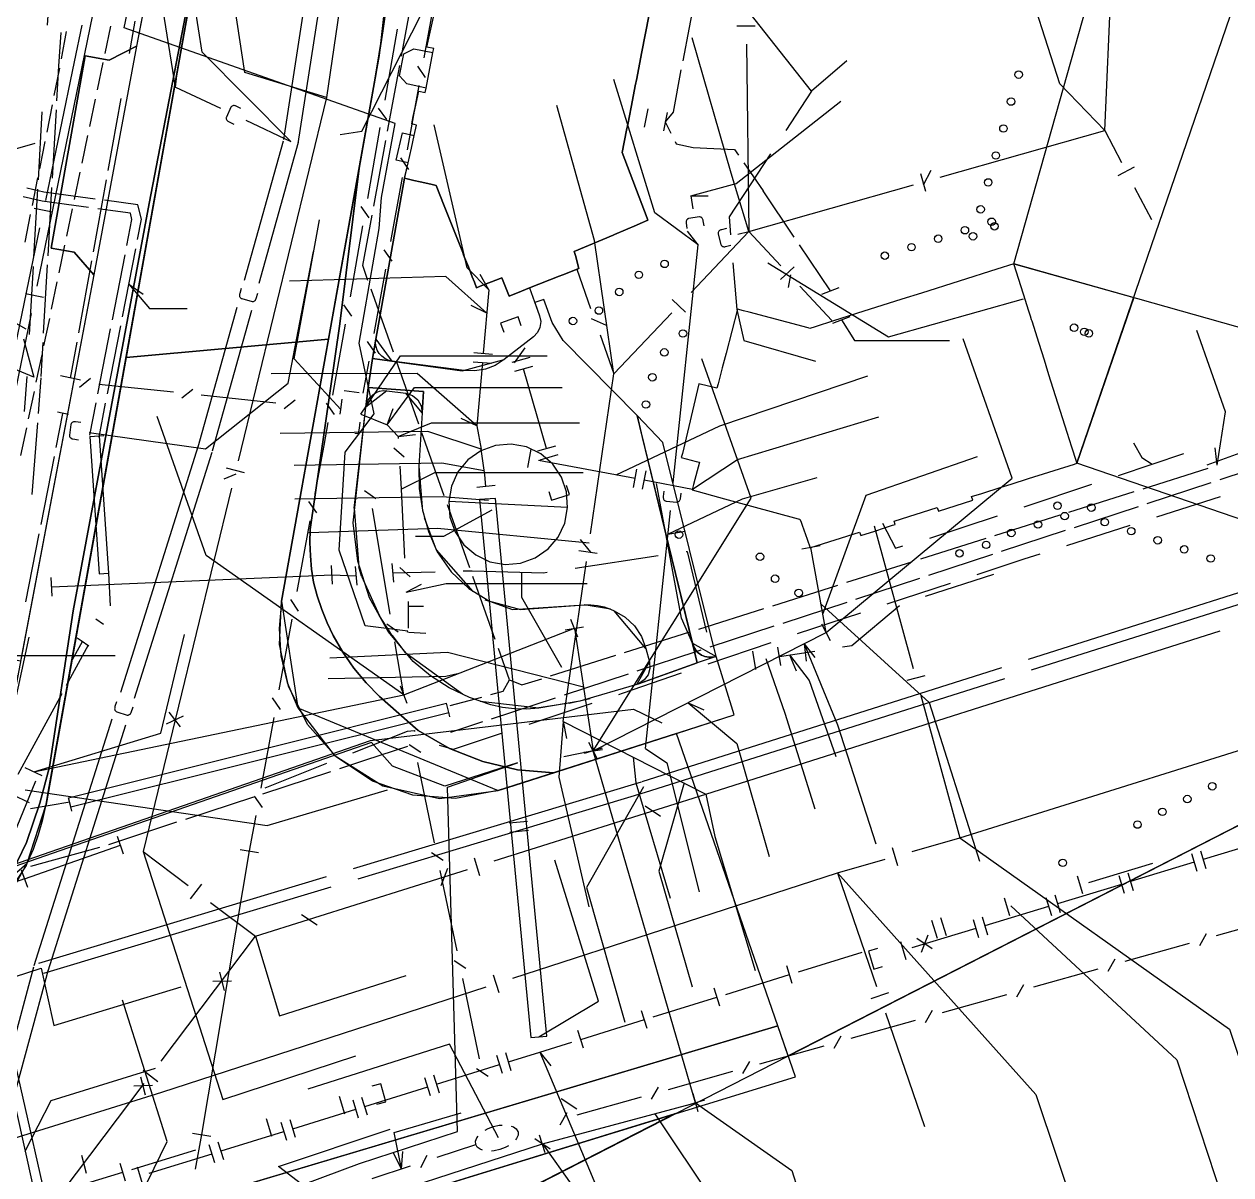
# Model space of a CAD drawing. Header units: metres. Extents: x 3206 to 3701, y 9896 to 11410.
# Drawn here: x 3250.5 to 3315.1, y 10132.9 to 10194.5 of the extents above; entities that cross this region are included whole.
import ezdxf

# ---------------------------------------------------------------- set-up
doc = ezdxf.new("R2010")
doc.units = ezdxf.units.M
for name, color, linetype in [('BUILDING', 7, 'Continuous'), ('CURB', 7, 'Continuous'), ('ELECTR_CABLE', 7, 'Continuous'), ('ELECTR_CABLE_COMM', 7, 'Continuous'), ('GAS', 7, 'Continuous'), ('GRASS', 7, 'Continuous'), ('GROUND', 7, 'Continuous'), ('ROAD', 7, 'Continuous'), ('SEWER', 7, 'Continuous'), ('SIDEWALK_PATH', 7, 'Continuous'), ('WATER_PIPELINE', 7, 'Continuous')]:
    doc.layers.add(name, color=color, linetype=linetype)

# ---------------------------------------------------------------- blocks, each defined once
blk = doc.blocks.new('МОЖЖЕВЕЛЬНИК_СКАЛЬНЫЙ')
blk.add_circle((0, 0), 0.2)

msp = doc.modelspace()

# ---------------------------------------------------------------- linework, layer by layer
at = {"layer": 'BUILDING'}
for points in [[(3306.863, 10171.023), (3327.913, 10232.42), (3347.619, 10225.663), (3326.569, 10164.266)], [(3303.479, 10181.715), (3316.989, 10229.57), (3332.618, 10225.158), (3319.108, 10177.303)], [(3295.048, 10179.038), (3294.212, 10178.772), (3293.831, 10178.651), (3292.85, 10178.34), (3292.565, 10178.249), (3292.471, 10178.274), (3289.309, 10179.118), (3289.012, 10179.197), (3288.685, 10179.284), (3288.07, 10176.924), (3287.864, 10176.136), (3287.642, 10175.282), (3287.581, 10175.051), (3286.608, 10175.28), (3285.729, 10171.545), (3285.672, 10171.323), (3286.468, 10171.12), (3286.641, 10171.076), (3286.327, 10169.893), (3286.248, 10169.596), (3287.994, 10169.12), (3289.423, 10168.731), (3291.935, 10168.048), (3292.029, 10168.022), (3292.085, 10167.864), (3292.138, 10167.713), (3292.405, 10166.956), (3292.567, 10166.497), (3292.613, 10166.511), (3295.223, 10167.337), (3295.284, 10167.145), (3296.045, 10167.394), (3296.549, 10167.559), (3296.98, 10167.7), (3297.129, 10167.749), (3297.073, 10167.923), (3299.379, 10168.653), (3299.44, 10168.461), (3301.282, 10169.044), (3301.222, 10169.237), (3301.761, 10169.407), (3302.806, 10169.738), (3303.345, 10169.909), (3304.266, 10170.201), (3306.732, 10170.981), (3306.863, 10171.023), (3306.832, 10171.121), (3306.589, 10171.887), (3306.343, 10172.665), (3305.365, 10175.754), (3305.21, 10176.245), (3305.117, 10176.539), (3304.834, 10177.432), (3304.456, 10178.628), (3304.429, 10178.715), (3304.367, 10178.908), (3304.284, 10179.172), (3303.994, 10180.089), (3303.479, 10181.715), (3302.571, 10181.427), (3298.53, 10180.143), (3297.481, 10179.81), (3295.048, 10179.038)], [(3342.13, 10124.221), (3264.279, 10084.348), (3247.629, 10116.858), (3325.48, 10156.731)]]:
    msp.add_lwpolyline(points, close=True, dxfattribs=at)
msp.add_lwpolyline([(3283.952, 10195.067), (3283.545, 10192.981), (3283.285, 10191.644), (3283.208, 10191.251), (3283.056, 10190.471), (3282.821, 10189.267), (3282.745, 10188.874), (3282.51, 10187.67), (3283.837, 10184.154), (3283.88, 10184.04), (3283.469, 10183.866), (3283.273, 10183.783), (3282.094, 10183.283), (3282.014, 10183.249), (3279.94, 10182.37), (3279.998, 10182.16), (3280.19, 10181.46), (3279.325, 10181.118), (3279.123, 10181.038), (3277.546, 10180.414), (3277.111, 10180.242), (3276.45, 10179.98), (3276.06, 10180.965), (3275.965, 10180.927), (3275.51, 10180.747), (3275.51, 10180.747), (3274.983, 10180.538), (3274.862, 10180.49), (3274.71, 10180.43), (3274.592, 10180.729), (3274.477, 10181.02), (3274.269, 10181.543), (3274.068, 10182.05), (3273.99, 10182.248), (3273.966, 10182.309), (3272.974, 10184.814), (3272.54, 10185.91), (3272.253, 10185.975), (3271.685, 10186.102), (3271.339, 10186.18), (3270.85, 10186.29), (3270.895, 10186.488), (3271.037, 10187.123), (3271.213, 10187.906), (3271.366, 10188.586), (3271.492, 10189.144), (3271.23, 10189.2), (3271.318, 10189.607), (3271.61, 10190.96), (3271.958, 10190.885), (3272.005, 10191.125), (3272.372, 10193.021), (3272.416, 10193.247), (3272.04, 10193.32), (3272.43, 10195.09)], dxfattribs=at)
at = {"layer": 'CURB'}
for points in [[(3271.008, 10215.084), (3270.371, 10200.77), (3269.493, 10192.874), (3264.264, 10163.642)], [(3254.279, 10207.092), (3258.216, 10202.336), (3256.489, 10193.367), (3255.035, 10192.625), (3253.737, 10192.858), (3251.917, 10182.544), (3253.151, 10182.336), (3254.198, 10181.125), (3249.789, 10157.842), (3248.266, 10152.345), (3247.213, 10149.569)], [(3251.785, 10153.509), (3260.473, 10202.079)], [(3270.85, 10186.29), (3269.314, 10177.667)], [(3277.546, 10180.414), (3278.084, 10178.921)], [(3269.314, 10177.667), (3270.161, 10176.501)], [(3277.755, 10177.791), (3276.186, 10176.576)], [(3270.161, 10176.501), (3273.937, 10175.977)], [(3273.937, 10175.977), (3276.186, 10176.576)], [(3269.901, 10174.911), (3268.781, 10174.035)], [(3271.787, 10173.725), (3270.916, 10174.781)], [(3268.147, 10168.611), (3268.781, 10174.035)], [(3283.529, 10172.649), (3286.266, 10161.385)], [(3271.605, 10170.862), (3271.817, 10168.454)], [(3268.147, 10168.611), (3268.403, 10165.479)], [(3279.573, 10168.649), (3273.215, 10168.967)], [(3271.9, 10168.117), (3272.543, 10166.386)], [(3272.543, 10166.386), (3274.503, 10164.156)], [(3268.548, 10164.97), (3268.403, 10165.479)], [(3268.548, 10164.97), (3269.504, 10162.856)], [(3264.264, 10163.642), (3265.132, 10157.918)], [(3275.155, 10163.71), (3277.066, 10163.195)], [(3277.066, 10163.195), (3280.461, 10163.442)], [(3281.881, 10163.199), (3280.461, 10163.442)], [(3270.187, 10161.791), (3269.504, 10162.856)], [(3283.78, 10161.101), (3282.073, 10163.115)], [(3270.187, 10161.791), (3270.858, 10160.896)], [(3286.266, 10161.385), (3287.548, 10160.67)], [(3270.858, 10160.896), (3273.961, 10158.663)], [(3283.283, 10159.177), (3283.962, 10160.378)], [(3274.901, 10158.285), (3278.039, 10157.919)], [(3279.663, 10158.165), (3278.039, 10157.919)], [(3279.663, 10158.165), (3280.788, 10158.419)], [(3265.132, 10157.918), (3275.87, 10153.487)], [(3276.726, 10153.761), (3285.416, 10156.546)], [(3275.87, 10153.487), (3276.726, 10153.761)], [(3251.648, 10152.744), (3251.785, 10153.509)], [(3250.641, 10149.595), (3251.648, 10152.744)], [(3243.057, 10143.01), (3250.641, 10149.595)], [(3290.842, 10140.884), (3277.765, 10136.978)], [(3277.765, 10136.978), (3273.929, 10135.833)], [(3273.929, 10135.833), (3258.138, 10131.117)]]:
    msp.add_lwpolyline(points, dxfattribs=at)
at = {"layer": 'ELECTR_CABLE'}
for points in [[(3271.01, 10161.978), (3271.025, 10162.023), (3268.739, 10162.31), (3267.338, 10166.376), (3267.676, 10171.62), (3269.215, 10173.666), (3268.409, 10177.463), (3269.487, 10183.604), (3269.619, 10185.26), (3270.343, 10189.222), (3255.822, 10194.356), (3257.817, 10203.831)], [(3292.649, 10190.962), (3284.93, 10200.742), (3278.271, 10202.35)], [(3251.959, 10198.141), (3251.712, 10194.498)], [(3270.686, 10192.826), (3271.207, 10195.63), (3271.335, 10196.349)], [(3286.424, 10196.171), (3285.747, 10192.587)], [(3256.111, 10192.985), (3256.423, 10194.707)], [(3252.437, 10194.101), (3252.316, 10192.304), (3252.21, 10190.449)], [(3269.941, 10188.812), (3270.595, 10192.334)], [(3294.541, 10192.585), (3292.649, 10190.962), (3292.08, 10190.092), (3291.271, 10188.856)], [(3285.654, 10192.096), (3285.228, 10189.84), (3284.812, 10189.32), (3285.118, 10188.707)], [(3254.974, 10186.708), (3255.673, 10190.565)], [(3251.425, 10189.855), (3251.217, 10186.209)], [(3252.182, 10189.95), (3251.973, 10186.297)], [(3283.003, 10190.185), (3282.81, 10189.204)], [(3283.881, 10190.013), (3283.688, 10189.031)], [(3284.908, 10189.811), (3284.716, 10188.829)], [(3269.197, 10184.798), (3269.85, 10188.32)], [(3285.341, 10188.259), (3285.401, 10188.14), (3286.302, 10187.932), (3288.524, 10187.826), (3288.731, 10187.526)], [(3290.45, 10187.601), (3288.236, 10184.217), (3288.314, 10183.255)], [(3289.016, 10187.114), (3290.051, 10185.613)], [(3254.186, 10182.359), (3254.885, 10186.216)], [(3253.917, 10184.723), (3251.43, 10185.058), (3250.426, 10185.294)], [(3254.285, 10185.177), (3251.52, 10185.55), (3250.623, 10185.761)], [(3251.188, 10185.71), (3250.98, 10182.064)], [(3251.945, 10185.798), (3251.736, 10182.145)], [(3291.718, 10183.14), (3290.051, 10185.613)], [(3255.974, 10182.682), (3256.247, 10184.083), (3256.163, 10184.42), (3254.413, 10184.656)], [(3256.546, 10183.004), (3256.759, 10184.097), (3256.565, 10184.87), (3254.781, 10185.111)], [(3268.886, 10180.818), (3268.605, 10181.61), (3269.105, 10184.306)], [(3293.664, 10180.253), (3291.997, 10182.726)], [(3255.2, 10178.715), (3255.878, 10182.191)], [(3255.74, 10178.871), (3256.45, 10182.513)], [(3250.952, 10181.565), (3250.744, 10177.919)], [(3251.708, 10181.646), (3251.499, 10177.993)], [(3253.398, 10178.01), (3254.097, 10181.867)], [(3288.435, 10181.76), (3288.638, 10179.264)], [(3256.08, 10180.612), (3257.18, 10179.322), (3259.207, 10179.322)], [(3256.08, 10180.612), (3256.854, 10180.09)], [(3270.25, 10176.97), (3269.053, 10180.346)], [(3293.197, 10180.075), (3294.131, 10180.431)], [(3288.638, 10179.264), (3289.02, 10177.602), (3292.862, 10176.496)], [(3293.782, 10178.534), (3294.717, 10178.889)], [(3254.427, 10174.749), (3255.105, 10178.225)], [(3254.934, 10174.737), (3255.644, 10178.38)], [(3294.25, 10178.711), (3294.95, 10177.608), (3300.039, 10177.608)], [(3314.371, 10170.913), (3314.812, 10173.779), (3313.278, 10178.13)], [(3251.471, 10177.493), (3251.367, 10175.667)], [(3252.96, 10175.59), (3253.309, 10177.518)], [(3271.614, 10173.122), (3270.417, 10176.498)], [(3250.616, 10175.667), (3250.474, 10173.794)], [(3251.362, 10175.597), (3251.218, 10173.684)], [(3252.667, 10175.653), (3252.422, 10175.706)], [(3253.253, 10175.527), (3252.667, 10175.653)], [(3253.497, 10175.474), (3253.253, 10175.527)], [(3253.993, 10172.521), (3254.331, 10174.259)], [(3254.483, 10172.425), (3254.838, 10174.246)], [(3241.663, 10173.869), (3243.317, 10166.459), (3247.236, 10148.903), (3249.137, 10140.387), (3250.942, 10132.303), (3251.201, 10131.14), (3252.552, 10124.415), (3253.865, 10117.827)], [(3242.151, 10173.977), (3243.805, 10166.568), (3247.724, 10149.012), (3249.625, 10140.495), (3251.43, 10132.412), (3251.691, 10131.243), (3253.043, 10124.513), (3254.367, 10117.861)], [(3252.192, 10171.869), (3252.55, 10173.69)], [(3252.843, 10173.627), (3252.257, 10173.753)], [(3251.181, 10173.185), (3250.892, 10169.358)], [(3253.989, 10172.456), (3254.487, 10172.49)], [(3253.989, 10172.456), (3254.498, 10165.103)], [(3254.487, 10172.49), (3254.996, 10165.137)], [(3254.488, 10172.491), (3254.737, 10172.508)], [(3272.978, 10169.274), (3271.781, 10172.65)], [(3309.889, 10172.11), (3310.333, 10171.329), (3310.897, 10170.978)], [(3313.846, 10170.937), (3317.18, 10172.153)], [(3314.371, 10170.913), (3314.261, 10171.841)], [(3251.379, 10167.737), (3252.096, 10171.378)], [(3309.082, 10170.373), (3310.897, 10170.978)], [(3310.897, 10170.978), (3312.58, 10171.539)], [(3310.402, 10169.659), (3313.891, 10170.762)], [(3314.533, 10170.148), (3314.535, 10170.148), (3316.001, 10170.63), (3316.008, 10170.888)], [(3286.471, 10160.936), (3285.685, 10162.727), (3284.341, 10169.937)], [(3304.03, 10168.689), (3307.659, 10169.898)], [(3310.631, 10168.867), (3314.058, 10169.992)], [(3306.435, 10168.406), (3309.925, 10169.508)], [(3311.151, 10168.158), (3314.545, 10169.236)], [(3274.342, 10165.426), (3273.145, 10168.802)], [(3306.729, 10167.586), (3310.156, 10168.711)], [(3296.454, 10167.821), (3297.145, 10166.483), (3297.537, 10166.591)], [(3298.978, 10167.005), (3302.607, 10168.214)], [(3302.469, 10167.152), (3305.959, 10168.255)], [(3250.567, 10163.604), (3251.283, 10167.246)], [(3302.826, 10166.305), (3306.254, 10167.43)], [(3306.328, 10166.626), (3309.722, 10167.704)], [(3298.503, 10165.899), (3301.992, 10167.002)], [(3279.979, 10165.408), (3284.441, 10166.073)], [(3285.925, 10166.293), (3285.989, 10166.303), (3287.028, 10161.979)], [(3298.924, 10165.024), (3302.351, 10166.149)], [(3301.514, 10165.067), (3304.037, 10165.898), (3304.899, 10166.172)], [(3266.981, 10164.54), (3266.939, 10165.54)], [(3268.308, 10164.496), (3268.228, 10165.492)], [(3270.273, 10164.653), (3270.193, 10165.649)], [(3270.233, 10165.151), (3272.488, 10165.214)], [(3273.987, 10165.255), (3274.475, 10165.269), (3278.285, 10165.156), (3278.495, 10165.187)], [(3277.118, 10165.191), (3277.118, 10163.851), (3279.261, 10160.099)], [(3294.536, 10164.645), (3298.026, 10165.748)], [(3251.971, 10163.9), (3251.929, 10164.9)], [(3251.95, 10164.4), (3266.96, 10165.04)], [(3254.498, 10165.103), (3254.996, 10165.137)], [(3254.997, 10165.133), (3255.086, 10163.385)], [(3266.96, 10165.04), (3268.268, 10164.994)], [(3275.706, 10161.578), (3274.509, 10164.954)], [(3295.022, 10163.743), (3298.449, 10164.868)], [(3296.707, 10163.485), (3300.089, 10164.599)], [(3298.756, 10163.91), (3302.411, 10165.075)], [(3290.57, 10163.392), (3294.06, 10164.495)], [(3286.604, 10162.139), (3290.093, 10163.241)], [(3291.119, 10162.462), (3294.547, 10163.587)], [(3293.155, 10163.481), (3298.95, 10158.213), (3301.644, 10149.699)], [(3294.306, 10161.184), (3294.798, 10161.257), (3297.352, 10163.408)], [(3254.309, 10162.683), (3254.723, 10162.401)], [(3291.9, 10161.903), (3295.282, 10163.016)], [(3282.638, 10160.885), (3286.127, 10161.988)], [(3287.217, 10161.181), (3290.644, 10162.306)], [(3249.952, 10158.06), (3250.742, 10161.704)], [(3253.894, 10161.274), (3252.722, 10159.11)], [(3253.069, 10160.507), (3253.596, 10161.477)], [(3253.317, 10161.667), (3253.523, 10161.527)], [(3253.523, 10161.527), (3253.937, 10161.245)], [(3287.11, 10160.272), (3290.48, 10161.422)], [(3276.471, 10159.418), (3275.873, 10161.106)], [(3278.671, 10159.632), (3282.161, 10160.735)], [(3283.315, 10159.9), (3286.471, 10160.936), (3286.742, 10161.025)], [(3289.666, 10159.97), (3289.508, 10160.958)], [(3291.005, 10160.186), (3290.846, 10161.173)], [(3290.925, 10160.679), (3292.822, 10160.962)], [(3291.468, 10160.76), (3292.526, 10159.388), (3293.949, 10155.308)], [(3291.468, 10160.76), (3291.82, 10159.895)], [(3290.204, 10160.563), (3291.221, 10157.64), (3292.831, 10152.516)], [(3275.47, 10158.632), (3276.135, 10158.813), (3276.471, 10159.418)], [(3276.471, 10159.418), (3277.13, 10159.145), (3278.195, 10159.481)], [(3279.413, 10158.619), (3282.84, 10159.744)], [(3282.32, 10158.64), (3282.527, 10158.708), (3285.69, 10159.788)], [(3252.484, 10158.671), (3250.14, 10154.342)], [(3252.853, 10153.104), (3273.095, 10158.165)], [(3273.217, 10157.679), (3273.095, 10158.165)], [(3273.3, 10158.039), (3274.988, 10158.5)], [(3275.51, 10157.338), (3278.937, 10158.463)], [(3277.516, 10157.05), (3280.896, 10158.168)], [(3242.166, 10148.478), (3248.976, 10149.207), (3269.025, 10156.17), (3283.12, 10157.852), (3284.622, 10157.108)], [(3252.975, 10152.618), (3273.217, 10157.679)], [(3273.277, 10157.437), (3273.216, 10157.68)], [(3273.322, 10156.62), (3275.035, 10157.182)], [(3268.082, 10155.509), (3271.015, 10156.675), (3271.359, 10156.698), (3271.409, 10156.666)], [(3272.697, 10155.914), (3273.335, 10155.746), (3273.47, 10155.711), (3276.092, 10156.579)], [(3253.603, 10121.369), (3255.555, 10125.311), (3258.074, 10128.304), (3261.204, 10130.803), (3268.435, 10133.509), (3273.68, 10135.23), (3273.148, 10153.665), (3276.905, 10154.981), (3272.999, 10153.729), (3270.197, 10154.79), (3269.082, 10156.06), (3249.087, 10149.109), (3251.093, 10154.006)], [(3267.376, 10154.668), (3268.775, 10155.128), (3271.023, 10155.865)], [(3263.38, 10153.638), (3266.689, 10154.954)], [(3263.254, 10153.315), (3266.901, 10154.512)], [(3252.975, 10152.618), (3252.853, 10153.104)], [(3259.132, 10151.961), (3262.779, 10153.159)], [(3252.914, 10152.861), (3250.82, 10152.512)], [(3253.035, 10152.376), (3252.974, 10152.619)], [(3255.01, 10150.607), (3258.657, 10151.805)], [(3255.795, 10150.084), (3255.465, 10151.028)], [(3250.499, 10148.759), (3255.63, 10150.556)], [(3250.831, 10149.446), (3254.532, 10150.462)], [(3250.664, 10148.287), (3250.334, 10149.231)], [(3250.499, 10148.759), (3248.359, 10148.017)], [(3250.525, 10134.172), (3251.928, 10136.886), (3257.514, 10138.618)]]:
    msp.add_lwpolyline(points, dxfattribs=at)
at = {"layer": 'ELECTR_CABLE_COMM'}
for points in [[(3271.899, 10192.736), (3272.525, 10196.18)], [(3270.46, 10194.273), (3269.79, 10190.482)], [(3271.978, 10191.69), (3271.552, 10192.306)], [(3271.005, 10187.816), (3271.631, 10191.26)], [(3269.444, 10190.05), (3269.874, 10189.436)], [(3269.528, 10189.005), (3268.858, 10185.213)], [(3271.084, 10186.77), (3270.657, 10187.386)], [(3270.111, 10182.896), (3270.737, 10186.34)], [(3268.513, 10184.782), (3268.943, 10184.168)], [(3267.436, 10173.896), (3264.943, 10176.62), (3266.295, 10184.058)], [(3268.597, 10183.736), (3267.927, 10179.945)], [(3270.19, 10181.85), (3269.763, 10182.466)], [(3269.216, 10177.976), (3269.842, 10181.42)], [(3250.989, 10175.632), (3238.245, 10180.938), (3230.984, 10178.831)], [(3267.582, 10179.513), (3268.011, 10178.899)], [(3249.908, 10178.593), (3250.559, 10178.221)], [(3267.666, 10178.467), (3266.996, 10174.676)], [(3250.43, 10177.683), (3250.989, 10175.632)], [(3269.296, 10176.93), (3268.869, 10177.546)], [(3293.43, 10161.95), (3303.402, 10170.227), (3300.772, 10177.684)], [(3268.513, 10173.65), (3270.623, 10176.773), (3278.481, 10176.773)], [(3268.635, 10174.778), (3268.948, 10176.5)], [(3280.95, 10155.62), (3289.407, 10169.159), (3286.777, 10176.616)], [(3253.439, 10175.107), (3254.022, 10175.578)], [(3254.476, 10175.264), (3258.467, 10174.843)], [(3258.921, 10174.528), (3259.504, 10175)], [(3267.607, 10174.919), (3268.42, 10174.808)], [(3269.91, 10173.08), (3271.385, 10175.074), (3279.286, 10175.074)], [(3259.959, 10174.685), (3263.949, 10174.264)], [(3264.404, 10173.95), (3264.987, 10174.421)], [(3266.651, 10174.245), (3267.08, 10173.63)], [(3267.402, 10173.645), (3267.436, 10173.896), (3267.514, 10174.458)], [(3268.513, 10173.65), (3269.91, 10173.08), (3270.5, 10172.45), (3270.506, 10172.358)], [(3269.91, 10173.08), (3270.244, 10173.952)], [(3270.809, 10158.619), (3260.23, 10166.08), (3257.591, 10173.527)], [(3266.735, 10173.199), (3266.518, 10171.972), (3266.047, 10169.41)], [(3268.454, 10173.218), (3268.411, 10172.904), (3268.368, 10172.594), (3268.18, 10172.62)], [(3270.5, 10172.45), (3272.287, 10173.185), (3280.222, 10173.185)], [(3270.5, 10172.45), (3271.427, 10172.561)], [(3270.27, 10171.858), (3270.831, 10171.361)], [(3293.254, 10162.933), (3295.581, 10169.32), (3301.537, 10171.383)], [(3270.596, 10170.861), (3270.67, 10169.64), (3270.844, 10165.938)], [(3270.67, 10169.64), (3272.471, 10170.525), (3280.421, 10170.525)], [(3269.316, 10169.115), (3268.705, 10169.55)], [(3265.699, 10168.981), (3266.125, 10168.364)], [(3270.085, 10162.93), (3269.134, 10168.593)], [(3265.777, 10167.935), (3265.081, 10164.148)], [(3293.103, 10166.599), (3292.119, 10166.422)], [(3293.43, 10161.95), (3292.611, 10166.511)], [(3270.602, 10165.441), (3271.157, 10164.937)], [(3270.93, 10164.12), (3273.077, 10164.58), (3280.631, 10164.58)], [(3270.93, 10164.12), (3271.758, 10164.553)], [(3264.733, 10163.719), (3265.158, 10163.102)], [(3271.063, 10162.18), (3271.063, 10163.621)], [(3271.077, 10163.368), (3271.865, 10163.368)], [(3264.81, 10162.673), (3264.114, 10158.886)], [(3280.127, 10161.714), (3279.763, 10162.646)], [(3270.515, 10161.973), (3269.904, 10162.408)], [(3270.809, 10158.619), (3279.945, 10162.18)], [(3271.06, 10161.98), (3271.992, 10161.926)], [(3279.451, 10162.104), (3280.439, 10162.256)], [(3279.945, 10162.18), (3280.95, 10155.62)], [(3280.95, 10155.62), (3293.43, 10161.95)], [(3293.656, 10161.504), (3293.204, 10162.396)], [(3250.987, 10154.491), (3257.79, 10156.556), (3259.064, 10161.855)], [(3270.809, 10158.619), (3270.334, 10161.451)], [(3292.257, 10161.355), (3294.034, 10157.007), (3296.098, 10150.64)], [(3292.257, 10161.355), (3292.366, 10160.427)], [(3292.257, 10161.355), (3292.829, 10160.616)], [(3280.429, 10159.024), (3273.147, 10160.877), (3266.851, 10160.574)], [(3273.687, 10159.741), (3273.068, 10159.593), (3266.765, 10159.472)], [(3270.991, 10158.153), (3270.627, 10159.085)], [(3250.987, 10154.491), (3270.809, 10158.619)], [(3263.766, 10158.457), (3264.192, 10157.84)], [(3286.031, 10158.197), (3288.643, 10156.008), (3290.376, 10149.948)], [(3286.031, 10158.197), (3286.881, 10157.81)], [(3263.843, 10157.411), (3263.148, 10153.624)], [(3271.723, 10155.522), (3271.096, 10155.933)], [(3280.95, 10155.62), (3279.384, 10155.291)], [(3280.456, 10155.544), (3281.444, 10155.696)], [(3281.43, 10155.76), (3280.47, 10155.48)], [(3281.176, 10155.174), (3280.724, 10156.066)], [(3286.441, 10136.757), (3280.95, 10155.62)], [(3272.458, 10150.679), (3271.562, 10154.993)], [(3251.44, 10154.278), (3250.534, 10154.704)], [(3250.534, 10153.526), (3263.498, 10151.618), (3269.943, 10153.523)], [(3250.763, 10152.837), (3249.857, 10153.263)], [(3262.8, 10153.195), (3263.225, 10152.578)], [(3262.877, 10152.148), (3262.529, 10150.255)], [(3262.036, 10150.338), (3263.022, 10150.172)], [(3262.529, 10150.255), (3259.975, 10135.059)], [(3272.923, 10149.739), (3272.297, 10150.151)], [(3273.658, 10144.897), (3272.762, 10149.211)], [(3314.343, 10145.715), (3317.792, 10146.682)], [(3313.437, 10145.186), (3313.805, 10145.839)], [(3309.45, 10144.343), (3312.899, 10145.31)], [(3274.124, 10143.957), (3273.497, 10144.368)], [(3304.556, 10142.97), (3308.005, 10143.938)], [(3308.544, 10143.813), (3308.911, 10144.467)], [(3274.859, 10139.114), (3273.963, 10143.428)], [(3299.663, 10141.598), (3303.112, 10142.565)], [(3303.65, 10142.441), (3304.018, 10143.094)], [(3254.27, 10126.78), (3258.142, 10134.68), (3255.735, 10142.265)], [(3298.757, 10141.069), (3299.124, 10141.722)], [(3294.769, 10140.225), (3298.218, 10141.193)], [(3293.864, 10139.696), (3294.231, 10140.35)], [(3275.88, 10134.88), (3273.248, 10139.906), (3265.674, 10137.488)], [(3289.876, 10138.853), (3293.325, 10139.82)], [(3288.97, 10138.324), (3289.337, 10138.977)], [(3275.325, 10138.174), (3274.698, 10138.585)], [(3284.982, 10137.48), (3288.432, 10138.448)], [(3284.077, 10136.951), (3284.444, 10137.605)], [(3278.234, 10134.557), (3286.441, 10136.757)], [(3280.076, 10136.412), (3279.244, 10136.968)], [(3280.089, 10136.108), (3283.538, 10137.075)], [(3286.921, 10136.897), (3285.961, 10136.617)], [(3286.57, 10136.274), (3286.312, 10137.24)], [(3286.441, 10136.757), (3291.594, 10133.137), (3293.973, 10125.64)], [(3270.684, 10133.227), (3270.297, 10135.167), (3273.883, 10136.227)], [(3279.183, 10135.579), (3279.55, 10136.232)], [(3284.259, 10136.172), (3287.417, 10131.439), (3289.228, 10125.402)], [(3275.167, 10135.289), (3275.327, 10135.379), (3275.612, 10135.488), (3275.909, 10135.556), (3276.074, 10135.568)], [(3276.566, 10135.515), (3276.676, 10135.479), (3276.833, 10135.366), (3276.92, 10135.219)], [(3259.482, 10135.142), (3260.468, 10134.976)], [(3259.975, 10135.059), (3259.628, 10133.209)], [(3267.181, 10130.97), (3264.098, 10133.352), (3270.078, 10135.346)], [(3275.017, 10134.229), (3274.896, 10134.271), (3274.743, 10134.386), (3274.661, 10134.534), (3274.655, 10134.705), (3274.726, 10134.887), (3274.789, 10134.968)], [(3276.92, 10135.219), (3276.925, 10135.2), (3276.927, 10135.028), (3276.852, 10134.846), (3276.795, 10134.776)], [(3278.65, 10134.279), (3277.818, 10134.835)], [(3278.388, 10134.081), (3278.08, 10135.033)], [(3254.27, 10126.78), (3278.234, 10134.557)], [(3270.684, 10133.227), (3270.753, 10134.159)], [(3272.598, 10133.856), (3274.661, 10134.534)], [(3276.417, 10134.455), (3276.241, 10134.357), (3275.955, 10134.25), (3275.657, 10134.186), (3275.51, 10134.176)], [(3278.234, 10134.557), (3281.493, 10129.992), (3283.638, 10122.743)], [(3270.684, 10133.227), (3270.263, 10134.061)], [(3271.716, 10133.288), (3272.054, 10133.957)], [(3269.11, 10132.71), (3271.173, 10133.388)]]:
    msp.add_lwpolyline(points, dxfattribs=at)
at = {"layer": 'GAS'}
for points in [[(3275.355, 10180.316), (3274.205, 10181.485), (3272.437, 10189.149)], [(3275.247, 10179.067), (3273.068, 10181.023), (3264.694, 10180.775)], [(3275.355, 10180.316), (3274.902, 10181.133)], [(3275.355, 10180.316), (3275.062, 10176.918)], [(3275.247, 10179.067), (3274.41, 10179.482)], [(3277.099, 10178.393), (3276.928, 10178.863), (3275.988, 10178.521), (3276.159, 10178.051)], [(3274.563, 10176.961), (3275.56, 10176.875)], [(3276.732, 10176.396), (3277.306, 10177.215)], [(3274.52, 10176.463), (3275.517, 10176.377)], [(3275.018, 10176.42), (3274.725, 10173.022)], [(3277.554, 10176.696), (3276.594, 10176.419)], [(3277.693, 10176.216), (3276.732, 10175.938)], [(3274.725, 10173.022), (3271.519, 10175.83), (3263.696, 10175.806)], [(3278.445, 10171.808), (3277.213, 10176.077)], [(3282.188, 10170.41), (3287.731, 10173.026), (3295.668, 10175.707)], [(3274.725, 10173.022), (3273.883, 10173.427)], [(3274.725, 10173.022), (3274.951, 10171.77)], [(3286.273, 10169.643), (3288.689, 10171.22), (3296.249, 10173.516)], [(3274.951, 10171.77), (3272.101, 10172.717), (3264.194, 10172.615)], [(3275.21, 10169.778), (3275.145, 10170.406), (3274.951, 10171.77)], [(3277.444, 10170.793), (3277.628, 10171.776)], [(3278.926, 10171.947), (3277.965, 10171.669)], [(3275.116, 10170.61), (3272.85, 10171.029), (3264.943, 10170.911)], [(3278.027, 10171.192), (3283.197, 10170.221)], [(3279.064, 10171.466), (3278.103, 10171.189)], [(3283.105, 10169.73), (3283.289, 10170.712)], [(3283.596, 10169.637), (3283.781, 10170.62)], [(3275.707, 10169.829), (3274.712, 10169.727)], [(3278.57, 10169.514), (3278.724, 10169.039), (3279.676, 10169.347), (3279.521, 10169.823)], [(3283.688, 10170.129), (3286.273, 10169.643)], [(3275.342, 10169.024), (3272.865, 10169.221), (3264.966, 10169.103)], [(3277.613, 10140.265), (3278.471, 10140.331), (3275.712, 10169.139), (3274.854, 10169.073), (3277.613, 10140.265)], [(3275.531, 10168.508), (3272.928, 10167.105), (3271.431, 10167.105)], [(3277.439, 10151.838), (3276.444, 10151.742)], [(3277.487, 10151.34), (3276.491, 10151.245)], [(3317.046, 10150.825), (3313.625, 10149.789)], [(3278.042, 10140.298), (3281.237, 10142.205), (3278.895, 10149.765)], [(3313.147, 10149.644), (3309.726, 10148.608)], [(3313.002, 10150.122), (3313.292, 10149.165)], [(3313.48, 10150.267), (3313.77, 10149.31)], [(3307.507, 10148.57), (3310.925, 10149.601)], [(3309.581, 10149.086), (3309.871, 10148.129)], [(3309.248, 10148.463), (3305.827, 10147.426)], [(3307.173, 10147.947), (3306.884, 10148.904)], [(3309.103, 10148.941), (3309.393, 10147.984)], [(3303.276, 10146.771), (3302.987, 10147.729)], [(3305.203, 10147.76), (3305.493, 10146.803)], [(3305.682, 10147.905), (3305.972, 10146.948)], [(3305.348, 10147.282), (3301.928, 10146.245)], [(3303.321, 10147.307), (3312.205, 10139.066), (3314.672, 10131.553)], [(3299.393, 10145.565), (3299.097, 10146.52)], [(3299.871, 10145.713), (3299.574, 10146.668)], [(3301.304, 10146.579), (3301.594, 10145.622)], [(3301.783, 10146.724), (3302.073, 10145.767)], [(3301.449, 10146.1), (3298.028, 10145.064)], [(3297.405, 10145.398), (3297.695, 10144.441)], [(3299.107, 10145), (3298.28, 10145.564)], [(3298.534, 10144.825), (3298.902, 10145.754)], [(3291.948, 10143.777), (3295.358, 10144.836)], [(3296.184, 10145.019), (3295.703, 10144.882), (3295.976, 10143.92), (3296.457, 10144.057)], [(3291.618, 10143.152), (3291.322, 10144.107)], [(3288.06, 10142.571), (3291.47, 10143.629)], [(3287.731, 10141.945), (3287.435, 10142.9)], [(3284.173, 10141.365), (3287.583, 10142.423)], [(3283.844, 10140.739), (3283.547, 10141.694)], [(3280.434, 10139.681), (3280.137, 10140.636)], [(3280.286, 10140.158), (3283.696, 10141.217)], [(3278.103, 10139.481), (3279.808, 10140.01)], [(3276.565, 10138.48), (3276.269, 10139.435)], [(3276.417, 10138.958), (3278.103, 10139.481)], [(3278.103, 10139.481), (3281.837, 10130.565), (3284.147, 10123.01)], [(3278.103, 10139.481), (3278.681, 10138.747)], [(3272.567, 10137.763), (3275.939, 10138.809)], [(3276.088, 10138.332), (3275.791, 10139.287)], [(3272.238, 10137.137), (3271.941, 10138.092)], [(3272.715, 10137.285), (3272.419, 10138.24)], [(3268.717, 10136.568), (3272.089, 10137.614)], [(3269.355, 10136.687), (3269.838, 10136.815), (3269.58, 10137.781), (3269.097, 10137.652)], [(3267.657, 10136.149), (3267.365, 10137.105)], [(3268.387, 10135.942), (3268.091, 10136.897)], [(3268.865, 10136.09), (3268.569, 10137.045)], [(3264.867, 10135.373), (3268.239, 10136.42)], [(3263.739, 10134.952), (3263.447, 10135.909)], [(3264.537, 10134.747), (3264.241, 10135.702)], [(3265.015, 10134.895), (3264.718, 10135.85)], [(3261.017, 10134.178), (3264.389, 10135.225)], [(3256.235, 10133.184), (3259.675, 10134.234)], [(3260.687, 10133.552), (3260.391, 10134.507)], [(3261.165, 10133.7), (3260.868, 10134.655)], [(3255.903, 10132.56), (3255.611, 10133.516)], [(3257.166, 10132.983), (3260.539, 10134.03)], [(3252.317, 10131.988), (3255.757, 10133.038)], [(3256.837, 10132.357), (3256.541, 10133.312)]]:
    msp.add_lwpolyline(points, dxfattribs=at)
at = {"layer": 'GRASS'}
msp.add_lwpolyline([(3283.529, 10172.649), (3286.266, 10161.385), (3286.335, 10161.19), (3286.442, 10161.015), (3286.582, 10160.866), (3286.751, 10160.747), (3286.941, 10160.666), (3287.141, 10160.626), (3287.346, 10160.627), (3287.548, 10160.67), (3284.684, 10172.129), (3283.3, 10173.59)], close=True, dxfattribs=at)
at = {"layer": 'GROUND'}
for points in [[(3258.22, 10202.361), (3256.489, 10193.367), (3255.035, 10192.625), (3253.737, 10192.858), (3251.917, 10182.544), (3253.151, 10182.336), (3254.198, 10181.125), (3250.277, 10160.418), (3243.267, 10161.877), (3243.138, 10161.085), (3250.128, 10159.628), (3249.789, 10157.842), (3248.266, 10152.345), (3247.214, 10149.568), (3246.571, 10148.457), (3245.751, 10147.486), (3244.773, 10146.673), (3243.659, 10146.041), (3240.675, 10144.668), (3226.791, 10140.323), (3225.689, 10140.024), (3231.09, 10167.516), (3247.56, 10178.599), (3236.498, 10195.038)], [(3325.48, 10156.731), (3291.399, 10139.276), (3290.842, 10140.884), (3285.416, 10156.546), (3288.512, 10157.538), (3287.548, 10160.67), (3287.346, 10160.627), (3287.141, 10160.626), (3286.941, 10160.666), (3286.751, 10160.747), (3286.582, 10160.866), (3286.442, 10161.015), (3286.335, 10161.19), (3286.266, 10161.385), (3286.521, 10160.335), (3283.3, 10173.59), (3279.338, 10177.606), (3278.757, 10178.567), (3278.311, 10179.805), (3277.828, 10179.631), (3278.084, 10178.921), (3278.143, 10178.61), (3278.103, 10178.303), (3277.972, 10178.023), (3277.755, 10177.791), (3276.186, 10176.576), (3275.705, 10176.269), (3275.177, 10176.065), (3274.619, 10175.969), (3274.048, 10175.986), (3270.161, 10176.501), (3269.965, 10176.549), (3269.784, 10176.634), (3269.624, 10176.753), (3269.49, 10176.904), (3269.388, 10177.078), (3269.324, 10177.268), (3269.299, 10177.466), (3269.314, 10177.667), (3270.85, 10186.29), (3271.339, 10186.18), (3271.685, 10186.102), (3272.253, 10185.975), (3272.54, 10185.91), (3272.974, 10184.814), (3273.966, 10182.309), (3273.99, 10182.248), (3274.068, 10182.05), (3274.269, 10181.543), (3274.477, 10181.02), (3274.592, 10180.729), (3274.71, 10180.43), (3274.862, 10180.49), (3274.983, 10180.538), (3275.51, 10180.747), (3275.965, 10180.927), (3276.06, 10180.965), (3276.45, 10179.98), (3277.111, 10180.242), (3277.546, 10180.414), (3279.123, 10181.038), (3279.325, 10181.118), (3280.19, 10181.46), (3279.998, 10182.16), (3279.94, 10182.37), (3282.014, 10183.249), (3282.094, 10183.283), (3283.273, 10183.783), (3283.469, 10183.866), (3283.88, 10184.04), (3283.837, 10184.154), (3282.51, 10187.67), (3282.745, 10188.874), (3282.821, 10189.267), (3283.056, 10190.471), (3283.208, 10191.251), (3283.285, 10191.644), (3283.545, 10192.981), (3283.952, 10195.067)]]:
    msp.add_lwpolyline(points, dxfattribs=at)
for points in [[(3306.832, 10171.121), (3306.589, 10171.887), (3306.343, 10172.665), (3305.365, 10175.754), (3305.21, 10176.245), (3305.117, 10176.539), (3304.834, 10177.432), (3304.456, 10178.628), (3304.429, 10178.715), (3304.367, 10178.908), (3304.284, 10179.172), (3303.994, 10180.089), (3303.479, 10181.715), (3309.907, 10179.901), (3306.863, 10171.023)], [(3283.987, 10160.023), (3283.89, 10159.691), (3283.685, 10159.412), (3283.388, 10159.215), (3286.521, 10160.335), (3283.283, 10159.177), (3280.23, 10158.272), (3278.034, 10157.907), (3277.388, 10157.852), (3276.742, 10157.865), (3276.101, 10157.943), (3275.469, 10158.088), (3274.327, 10158.473), (3273.245, 10158.993), (3272.234, 10159.641), (3271.307, 10160.411), (3269.97, 10162.004), (3268.973, 10163.808), (3268.34, 10165.77), (3268.095, 10167.835), (3268.781, 10174.035), (3268.781, 10174.037), (3268.824, 10174.23), (3268.903, 10174.41), (3269.016, 10174.57), (3269.159, 10174.707), (3269.326, 10174.813), (3269.51, 10174.883), (3269.703, 10174.916), (3269.901, 10174.911), (3270.916, 10174.781), (3271.277, 10174.662), (3271.56, 10174.426), (3271.739, 10174.103), (3271.787, 10173.725), (3271.605, 10170.862), (3271.63, 10169.673), (3271.807, 10168.502), (3272.132, 10167.363), (3272.603, 10166.271), (3273.349, 10165.198), (3274.289, 10164.311), (3275.391, 10163.635), (3276.622, 10163.195), (3280.461, 10163.442), (3280.825, 10163.446), (3281.186, 10163.406), (3281.539, 10163.324), (3281.881, 10163.199), (3282.073, 10163.115), (3282.667, 10162.77), (3283.16, 10162.306), (3283.537, 10161.743), (3283.78, 10161.101), (3283.962, 10160.378)], [(3259.2, 10128.125), (3285.349, 10136.178), (3257.629, 10121.98), (3257.285, 10125.331), (3258.578, 10125.464), (3258.508, 10127.134), (3258.549, 10127.462), (3258.69, 10127.752), (3258.916, 10127.982)]]:
    msp.add_lwpolyline(points, close=True, dxfattribs=at)
at = {"layer": 'ROAD'}
for points in [[(3260.473, 10202.079), (3255.933, 10176.698), (3266.774, 10177.676), (3269.274, 10191.648), (3269.705, 10194.263), (3270.042, 10196.891)], [(3261.296, 10132.06), (3290.842, 10140.884), (3285.416, 10156.546), (3275.87, 10153.487), (3273.581, 10153.069), (3271.297, 10153.245), (3269.132, 10153.991), (3267.197, 10155.284), (3265.658, 10157.03), (3264.631, 10159.078), (3264.154, 10161.318), (3264.264, 10163.642), (3266.774, 10177.676), (3255.933, 10176.698), (3251.648, 10152.744), (3250.586, 10149.48), (3248.716, 10146.674), (3246.164, 10144.469), (3243.057, 10143.01), (3223.644, 10136.993), (3227.589, 10121.864)]]:
    msp.add_lwpolyline(points, dxfattribs=at)
at = {"layer": 'SEWER'}
for points in [[(3268.524, 10203.301), (3266.663, 10190.614)], [(3268.566, 10188.811), (3272.303, 10196.204), (3273.561, 10203.609)], [(3258.586, 10191.179), (3257.987, 10194.856), (3256.946, 10201.909)], [(3264.376, 10188.376), (3266.479, 10201.949)], [(3265.152, 10188.156), (3267.289, 10201.949)], [(3255.12, 10199.844), (3251.148, 10180.519)], [(3264.764, 10188.266), (3260, 10193.043), (3259.027, 10199.318)], [(3266.663, 10190.614), (3262.286, 10191.967), (3261.222, 10199.009)], [(3308.35, 10188.85), (3305.945, 10191.348), (3303.892, 10197.767)], [(3308.35, 10188.85), (3308.701, 10196.613)], [(3254.815, 10192.979), (3255.124, 10194.447)], [(3289.628, 10194.447), (3288.638, 10194.433)], [(3252.722, 10194.16), (3252.457, 10192.684)], [(3289.295, 10183.447), (3288.347, 10186.563), (3286.256, 10193.822)], [(3289.158, 10193.469), (3289.295, 10183.447)], [(3254.405, 10191.021), (3254.713, 10192.49)], [(3252.364, 10192.193), (3252.072, 10190.721)], [(3258.586, 10191.179), (3258.688, 10192.107)], [(3258.586, 10191.179), (3260.997, 10190.042)], [(3286.574, 10182.725), (3284.262, 10184.44), (3282.066, 10191.58)], [(3253.994, 10189.064), (3254.302, 10190.532)], [(3266.663, 10190.614), (3261.929, 10171.146)], [(3286.184, 10185.345), (3288.613, 10186.011), (3294.223, 10190.423)], [(3251.974, 10190.231), (3251.682, 10188.76)], [(3262.088, 10190.038), (3261.837, 10190.156), (3261.801, 10190.171), (3261.771, 10190.177), (3261.729, 10190.184), (3261.688, 10190.183), (3261.654, 10190.176), (3261.618, 10190.16), (3261.586, 10190.14), (3261.568, 10190.118), (3261.552, 10190.095), (3261.303, 10189.566), (3261.296, 10189.541), (3261.294, 10189.519), (3261.295, 10189.491), (3261.302, 10189.467), (3261.313, 10189.437), (3261.327, 10189.407), (3261.35, 10189.381), (3261.385, 10189.347), (3261.416, 10189.327), (3261.696, 10189.195)], [(3282.063, 10175.813), (3281.027, 10182.962), (3279.006, 10190.198)], [(3262.353, 10189.403), (3264.764, 10188.266)], [(3253.584, 10187.107), (3253.892, 10188.575)], [(3267.407, 10188.645), (3268.566, 10188.811)], [(3299.544, 10186.353), (3308.35, 10188.85)], [(3308.35, 10188.85), (3309.253, 10187.132)], [(3241.966, 10183.65), (3243.822, 10186.107), (3251.057, 10188.18)], [(3251.584, 10188.269), (3251.292, 10186.798)], [(3262.279, 10180.827), (3264.359, 10188.304)], [(3263.068, 10180.68), (3265.169, 10188.228)], [(3253.174, 10185.149), (3253.481, 10186.617)], [(3298.477, 10186.554), (3298.748, 10185.601)], [(3298.651, 10185.94), (3299.055, 10186.718)], [(3309.927, 10186.89), (3309.051, 10186.429)], [(3251.194, 10186.308), (3250.902, 10184.837)], [(3289.295, 10183.447), (3298.101, 10185.944)], [(3286.184, 10185.345), (3286.287, 10184.653)], [(3286.184, 10185.345), (3287.118, 10185.342)], [(3309.951, 10185.805), (3310.854, 10184.087)], [(3252.763, 10183.192), (3253.071, 10184.66)], [(3250.804, 10184.346), (3250.512, 10182.875)], [(3286.889, 10183.742), (3286.848, 10184.017), (3286.84, 10184.055), (3286.829, 10184.083), (3286.811, 10184.122), (3286.788, 10184.156), (3286.763, 10184.18), (3286.73, 10184.201), (3286.695, 10184.216), (3286.667, 10184.219), (3286.639, 10184.22), (3286.061, 10184.134), (3286.036, 10184.125), (3286.017, 10184.115), (3285.994, 10184.098), (3285.978, 10184.08), (3285.959, 10184.053), (3285.942, 10184.025), (3285.933, 10183.992), (3285.924, 10183.944), (3285.925, 10183.907), (3285.971, 10183.601)], [(3286.574, 10182.725), (3286, 10183.462)], [(3286.195, 10180.174), (3289.295, 10183.447)], [(3288.089, 10183.604), (3287.82, 10183.533), (3287.783, 10183.521), (3287.756, 10183.506), (3287.719, 10183.485), (3287.688, 10183.457), (3287.667, 10183.43), (3287.65, 10183.395), (3287.639, 10183.359), (3287.639, 10183.33), (3287.642, 10183.303), (3287.792, 10182.737), (3287.803, 10182.714), (3287.814, 10182.696), (3287.834, 10182.675), (3287.854, 10182.661), (3287.883, 10182.645), (3287.912, 10182.632), (3287.947, 10182.627), (3287.995, 10182.623), (3288.032, 10182.628), (3288.331, 10182.707)], [(3288.7, 10183.289), (3289.295, 10183.447)], [(3289.295, 10183.447), (3291.003, 10181.608)], [(3252.353, 10181.234), (3252.661, 10182.702)], [(3285.243, 10169.98), (3286.574, 10182.725)], [(3260.181, 10171.795), (3264.615, 10175.316), (3265.964, 10182.36)], [(3280.071, 10181.413), (3280.816, 10179.319)], [(3290.305, 10181.755), (3296.773, 10177.791), (3303.994, 10179.835)], [(3291.717, 10181.551), (3290.991, 10180.876)], [(3251.943, 10179.277), (3252.25, 10180.745)], [(3291.527, 10181.115), (3291.399, 10180.437)], [(3251.516, 10179.904), (3250.546, 10180.103)], [(3262.092, 10180.385), (3262.018, 10180.117), (3262.01, 10180.079), (3262.008, 10180.049), (3262.008, 10180.006), (3262.016, 10179.965), (3262.029, 10179.933), (3262.051, 10179.901), (3262.076, 10179.873), (3262.101, 10179.859), (3262.126, 10179.847), (3262.69, 10179.69), (3262.715, 10179.688), (3262.737, 10179.689), (3262.765, 10179.695), (3262.787, 10179.706), (3262.815, 10179.722), (3262.842, 10179.74), (3262.864, 10179.768), (3262.891, 10179.808), (3262.906, 10179.842), (3262.989, 10180.14)], [(3292.023, 10180.509), (3293.731, 10178.671)], [(3259.796, 10171.904), (3261.877, 10179.381)], [(3285.175, 10179.802), (3285.894, 10179.121)], [(3250.847, 10179.049), (3246.875, 10159.724)], [(3251.532, 10177.319), (3251.84, 10178.787)], [(3260.566, 10171.686), (3262.666, 10179.234)], [(3280.848, 10178.77), (3281.65, 10178.418)], [(3282.063, 10175.813), (3285.163, 10179.086)], [(3281.318, 10177.906), (3282.063, 10175.813)], [(3251.122, 10175.362), (3251.43, 10176.83)], [(3280.81, 10167.244), (3282.063, 10175.813)], [(3250.712, 10173.404), (3251.019, 10174.873)], [(3250.301, 10171.447), (3250.609, 10172.915)], [(3253.507, 10173.206), (3253.232, 10173.245), (3253.193, 10173.248), (3253.162, 10173.246), (3253.12, 10173.24), (3253.081, 10173.227), (3253.051, 10173.21), (3253.022, 10173.184), (3252.997, 10173.155), (3252.986, 10173.129), (3252.978, 10173.103), (3252.896, 10172.523), (3252.897, 10172.498), (3252.901, 10172.476), (3252.911, 10172.449), (3252.924, 10172.429), (3252.943, 10172.403), (3252.966, 10172.379), (3252.995, 10172.361), (3253.039, 10172.339), (3253.074, 10172.329), (3253.381, 10172.286)], [(3253.948, 10172.678), (3260.181, 10171.795)], [(3255.643, 10158.758), (3259.819, 10171.975)], [(3256.38, 10158.437), (3260.543, 10171.615)], [(3261.806, 10170.436), (3261.17, 10170.169)], [(3262.274, 10170.518), (3261.312, 10170.752)], [(3261.574, 10169.688), (3256.84, 10150.22)], [(3284.956, 10167.232), (3288.955, 10169.11), (3292.953, 10170.253)], [(3284.731, 10169.52), (3284.702, 10169.244), (3284.701, 10169.205), (3284.704, 10169.174), (3284.711, 10169.132), (3284.726, 10169.094), (3284.744, 10169.064), (3284.771, 10169.036), (3284.8, 10169.012), (3284.827, 10169.002), (3284.854, 10168.995), (3285.436, 10168.934), (3285.461, 10168.936), (3285.483, 10168.941), (3285.509, 10168.952), (3285.529, 10168.966), (3285.554, 10168.987), (3285.577, 10169.009), (3285.594, 10169.04), (3285.615, 10169.084), (3285.624, 10169.12), (3285.656, 10169.428)], [(3283.756, 10155.743), (3285.087, 10168.488)], [(3280.737, 10166.743), (3272.606, 10167.52), (3265.722, 10167.29)], [(3284.956, 10167.232), (3285.877, 10167.388)], [(3280.821, 10166.26), (3280.277, 10166.947)], [(3304.273, 10160.53), (3323.531, 10166.63)], [(3280.19, 10166.352), (3281.171, 10166.209)], [(3304.437, 10159.953), (3323.749, 10166.07)], [(3279.34, 10157.19), (3280.593, 10165.759)], [(3286.99, 10153.3), (3314.53, 10162.053)], [(3246.875, 10159.724), (3247.875, 10160.724), (3255.352, 10160.724)], [(3283.584, 10153.977), (3302.843, 10160.077)], [(3283.696, 10153.383), (3303.007, 10159.5)], [(3255.418, 10158.25), (3255.334, 10157.985), (3255.325, 10157.947), (3255.322, 10157.917), (3255.321, 10157.874), (3255.327, 10157.833), (3255.339, 10157.801), (3255.359, 10157.768), (3255.384, 10157.738), (3255.408, 10157.723), (3255.433, 10157.711), (3255.991, 10157.535), (3256.016, 10157.531), (3256.038, 10157.532), (3256.066, 10157.537), (3256.088, 10157.547), (3256.117, 10157.562), (3256.144, 10157.58), (3256.167, 10157.606), (3256.196, 10157.645), (3256.212, 10157.679), (3256.305, 10157.974)], [(3258.99, 10157.48), (3258.085, 10157.054)], [(3258.851, 10156.897), (3258.237, 10157.686)], [(3251.015, 10144.111), (3255.191, 10157.328)], [(3251.765, 10143.829), (3255.928, 10157.007)], [(3279.34, 10157.19), (3279.117, 10154.198), (3280.712, 10147.257)], [(3279.34, 10157.19), (3286.99, 10153.3)], [(3279.34, 10157.19), (3279.522, 10156.274)], [(3283.756, 10155.743), (3284.891, 10154.977), (3286.633, 10148.063)], [(3283.089, 10155.284), (3283.235, 10153.902), (3285.07, 10147.72)], [(3268.109, 10149.317), (3283.531, 10153.961)], [(3283.64, 10153.68), (3280.588, 10148.302), (3282.639, 10141.076)], [(3285.823, 10153.895), (3284.462, 10149.171), (3286.257, 10142.978)], [(3268.357, 10148.765), (3283.749, 10153.399)], [(3275.645, 10149.716), (3286.99, 10153.3)], [(3286.99, 10153.3), (3287.462, 10151.032), (3289.627, 10143.846)], [(3283.73, 10152.662), (3284.563, 10152.109)], [(3256.84, 10150.22), (3259.256, 10148.401)], [(3256.84, 10150.22), (3261.109, 10136.944), (3268.242, 10139.28)], [(3274.573, 10149.885), (3274.871, 10148.94)], [(3262.87, 10145.68), (3274.215, 10149.264)], [(3273.148, 10149.321), (3272.791, 10148.387)], [(3251.251, 10144.241), (3266.673, 10148.885)], [(3259.969, 10148.47), (3259.373, 10147.679)], [(3251.529, 10143.699), (3266.921, 10148.333)], [(3260.454, 10147.499), (3262.87, 10145.68)], [(3265.331, 10146.85), (3266.164, 10146.296)], [(3257.812, 10138.988), (3262.87, 10145.68)], [(3262.87, 10145.68), (3264.149, 10141.424), (3270.928, 10143.586)], [(3244.07, 10141.6), (3251.39, 10143.97)], [(3248.896, 10136.298), (3250.994, 10144.039)], [(3249.676, 10136.119), (3251.786, 10143.901)], [(3251.39, 10143.97), (3252.067, 10140.897), (3258.882, 10142.968)], [(3260.581, 10143.272), (3261.581, 10143.303)], [(3260.941, 10143.752), (3261.191, 10142.784)], [(3256.71, 10138.154), (3256.96, 10137.185)], [(3256.84, 10138.505), (3257.631, 10137.908)], [(3251.85, 10131.1), (3256.908, 10137.792)], [(3256.35, 10137.674), (3257.35, 10137.705)], [(3253.54, 10133.959), (3253.789, 10132.99)]]:
    msp.add_lwpolyline(points, dxfattribs=at)
at = {"layer": 'SIDEWALK_PATH'}
for points in [[(3258.534, 10203.993), (3256.489, 10193.367), (3254.198, 10181.125), (3250.277, 10160.418)], [(3249.642, 10148.706), (3250.601, 10150.706), (3251.319, 10152.812), (3251.838, 10154.761), (3253.094, 10163.114), (3253.791, 10166.85), (3257.166, 10184.938), (3260.473, 10202.079)], [(3269.861, 10195.46), (3269.686, 10194.186), (3269.49, 10192.916), (3269.274, 10191.648), (3268.412, 10186.83), (3267.378, 10178.486), (3265.791, 10167.482), (3265.78, 10166.77), (3265.806, 10166.06), (3265.868, 10165.352), (3265.966, 10164.647), (3266.175, 10163.912), (3266.422, 10163.19), (3266.707, 10162.482), (3267.03, 10161.79), (3267.548, 10160.899), (3268.135, 10160.054), (3268.789, 10159.259), (3269.506, 10158.519), (3271.573, 10156.699), (3273.251, 10155.748), (3275.038, 10155.048), (3276.906, 10154.607), (3278.827, 10154.434), (3288.512, 10157.538), (3287.548, 10160.67), (3286.521, 10160.335), (3283.283, 10159.177), (3280.23, 10158.272), (3278.034, 10157.907), (3277.388, 10157.852), (3276.742, 10157.865), (3276.101, 10157.943), (3275.469, 10158.088), (3274.327, 10158.473), (3273.245, 10158.993), (3272.234, 10159.641), (3271.307, 10160.411), (3269.97, 10162.004), (3268.973, 10163.808), (3268.34, 10165.77), (3268.095, 10167.835), (3268.781, 10174.035), (3268.906, 10175.088), (3269.132, 10176.644), (3269.314, 10177.667), (3270.85, 10186.29), (3271.037, 10187.123), (3270.408, 10187.264), (3270.738, 10188.727), (3271.366, 10188.586), (3271.492, 10189.144), (3271.23, 10189.2), (3271.61, 10190.96), (3271.958, 10190.885), (3272.005, 10191.125), (3270.979, 10191.347), (3270.586, 10191.786), (3270.807, 10192.954), (3271.349, 10193.227), (3272.372, 10193.021), (3272.416, 10193.247), (3272.04, 10193.32), (3272.43, 10195.09)], [(3258.285, 10127.844), (3291.786, 10138.16), (3290.842, 10140.884), (3258.138, 10131.117)]]:
    msp.add_lwpolyline(points, dxfattribs=at)
for points in [[(3251.648, 10152.744), (3251.785, 10153.509), (3260.473, 10202.079), (3257.166, 10184.938), (3253.791, 10166.85), (3253.094, 10163.114), (3251.838, 10154.761), (3251.319, 10152.812), (3250.601, 10150.706), (3249.642, 10148.706), (3248.456, 10146.832), (3247.052, 10145.105), (3248.141, 10146.065), (3249.108, 10147.141), (3249.944, 10148.322), (3250.641, 10149.595), (3250.971, 10150.356), (3251.249, 10151.136), (3251.475, 10151.933)], [(3253.151, 10182.336), (3251.917, 10182.544), (3253.737, 10192.858), (3255.035, 10192.625), (3256.489, 10193.367), (3254.198, 10181.125)], [(3275.87, 10153.487), (3276.726, 10153.761), (3278.827, 10154.434), (3276.906, 10154.607), (3275.038, 10155.048), (3273.251, 10155.748), (3271.573, 10156.699), (3269.506, 10158.519), (3268.789, 10159.259), (3268.135, 10160.054), (3267.548, 10160.899), (3267.03, 10161.79), (3266.707, 10162.482), (3266.422, 10163.19), (3266.175, 10163.912), (3265.966, 10164.647), (3265.868, 10165.352), (3265.806, 10166.06), (3265.78, 10166.77), (3265.791, 10167.482), (3267.378, 10178.486), (3268.412, 10186.83), (3264.264, 10163.642), (3264.124, 10162.172), (3264.225, 10160.708), (3264.563, 10159.28), (3265.132, 10157.918), (3267.074, 10155.392), (3269.691, 10153.738), (3272.712, 10153.066)], [(3268.906, 10175.088), (3271.872, 10174.874), (3271.787, 10173.725), (3271.605, 10170.862), (3271.63, 10169.673), (3271.807, 10168.502), (3272.132, 10167.363), (3272.603, 10166.271), (3273.349, 10165.198), (3274.289, 10164.311), (3275.391, 10163.635), (3276.622, 10163.195), (3280.461, 10163.442), (3280.825, 10163.446), (3281.186, 10163.406), (3281.539, 10163.324), (3281.881, 10163.199), (3282.073, 10163.115), (3282.667, 10162.77), (3283.16, 10162.306), (3283.537, 10161.743), (3283.78, 10161.101), (3283.962, 10160.378), (3283.987, 10160.023), (3283.89, 10159.691), (3283.685, 10159.412), (3283.388, 10159.215), (3286.521, 10160.335), (3283.3, 10173.59), (3279.338, 10177.606), (3278.757, 10178.567), (3278.311, 10179.805), (3277.828, 10179.631), (3278.084, 10178.921), (3278.143, 10178.61), (3278.103, 10178.303), (3277.972, 10178.023), (3277.755, 10177.791), (3276.186, 10176.576), (3275.705, 10176.269), (3275.177, 10176.065), (3274.619, 10175.969), (3274.048, 10175.986), (3270.161, 10176.501), (3269.132, 10176.644)], [(3269.314, 10177.667), (3269.132, 10176.644), (3270.161, 10176.501), (3269.965, 10176.549), (3269.784, 10176.634), (3269.624, 10176.753), (3269.49, 10176.904), (3269.388, 10177.078), (3269.324, 10177.268), (3269.299, 10177.466)], [(3268.906, 10175.088), (3268.781, 10174.037), (3268.824, 10174.23), (3268.903, 10174.41), (3269.016, 10174.57), (3269.159, 10174.707), (3269.326, 10174.813), (3269.51, 10174.883), (3269.703, 10174.916), (3269.901, 10174.911), (3270.916, 10174.781), (3271.277, 10174.662), (3271.56, 10174.426), (3271.739, 10174.103), (3271.787, 10173.725), (3271.872, 10174.874)], [(3273.215, 10168.967), (3273.278, 10168.127), (3273.553, 10167.345), (3274.019, 10166.661), (3274.659, 10166.113), (3275.419, 10165.751), (3276.234, 10165.603), (3277.06, 10165.669), (3277.853, 10165.953), (3278.544, 10166.435), (3279.076, 10167.07), (3279.427, 10167.82), (3279.573, 10168.649), (3279.518, 10169.495), (3279.247, 10170.284), (3278.782, 10170.975), (3278.141, 10171.529), (3277.376, 10171.895), (3276.556, 10172.045), (3275.725, 10171.978), (3274.928, 10171.69), (3274.235, 10171.202), (3273.702, 10170.561), (3273.355, 10169.803)], [(3286.266, 10161.385), (3286.335, 10161.19), (3286.442, 10161.015), (3286.582, 10160.866), (3286.751, 10160.747), (3286.941, 10160.666), (3287.141, 10160.626), (3287.346, 10160.627), (3287.548, 10160.67), (3286.521, 10160.335)]]:
    msp.add_lwpolyline(points, close=True, dxfattribs=at)
at = {"layer": 'WATER_PIPELINE'}
for points in [[(3253.557, 10194.499), (3253.149, 10192.534)], [(3253.149, 10192.534), (3251.608, 10185.1)], [(3251.985, 10184.469), (3251.008, 10184.671)], [(3251.303, 10183.631), (3249.762, 10176.197)], [(3296.006, 10167.671), (3298.097, 10160.034)], [(3298.72, 10159.643), (3297.757, 10159.379)], [(3300.584, 10150.95), (3327.948, 10159.524)], [(3298.493, 10158.587), (3300.584, 10150.95)], [(3298.032, 10150.223), (3300.584, 10150.95)], [(3300.584, 10150.95), (3315.028, 10140.699), (3317.284, 10133.93)], [(3296.974, 10150.439), (3297.248, 10149.48)], [(3294.038, 10149.086), (3296.59, 10149.813)], [(3276.654, 10143.436), (3294.038, 10149.086)], [(3294.038, 10149.086), (3296.125, 10142.999)], [(3294.038, 10149.086), (3304.661, 10137.204), (3306.924, 10130.445)], [(3275.589, 10143.613), (3275.897, 10142.665)], [(3257.843, 10137.323), (3275.227, 10142.973)], [(3296.772, 10142.647), (3295.828, 10142.324)], [(3296.612, 10141.58), (3298.699, 10135.492)], [(3227.36, 10127.821), (3257.843, 10137.323)]]:
    msp.add_lwpolyline(points, dxfattribs=at)

# ---------------------------------------------------------------- block references
at = {"layer": 'BUSH'}
for p in [(3303.741, 10191.845), (3303.334, 10190.401), (3302.926, 10188.958), (3302.519, 10187.514), (3302.111, 10186.07), (3301.704, 10184.627), (3302.292, 10183.961), (3302.449, 10183.718), (3299.433, 10183.053), (3300.862, 10183.507), (3301.296, 10183.183), (3298.003, 10182.599), (3296.573, 10182.145), (3283.394, 10181.119), (3284.775, 10181.704), (3282.348, 10180.201), (3281.259, 10179.203), (3279.868, 10178.644), (3285.76, 10177.974), (3306.71, 10178.285), (3307.257, 10178.065), (3307.503, 10177.981), (3284.763, 10176.964), (3284.122, 10175.63), (3283.778, 10174.17), (3305.824, 10168.749), (3306.206, 10168.193), (3307.636, 10168.646), (3304.776, 10167.74), (3308.352, 10167.869), (3285.545, 10167.198), (3303.346, 10167.287), (3309.771, 10167.383), (3311.19, 10166.896), (3302.003, 10166.65), (3312.609, 10166.41), (3289.887, 10166.014), (3300.573, 10166.197), (3314.028, 10165.923), (3290.696, 10164.839), (3291.96, 10164.074), (3314.111, 10153.717), (3312.775, 10153.034), (3311.44, 10152.35), (3310.105, 10151.666), (3306.1, 10149.615)]:
    msp.add_blockref('МОЖЖЕВЕЛЬНИК_СКАЛЬНЫЙ', p, dxfattribs=at)

doc.saveas('drawing.dxf')
